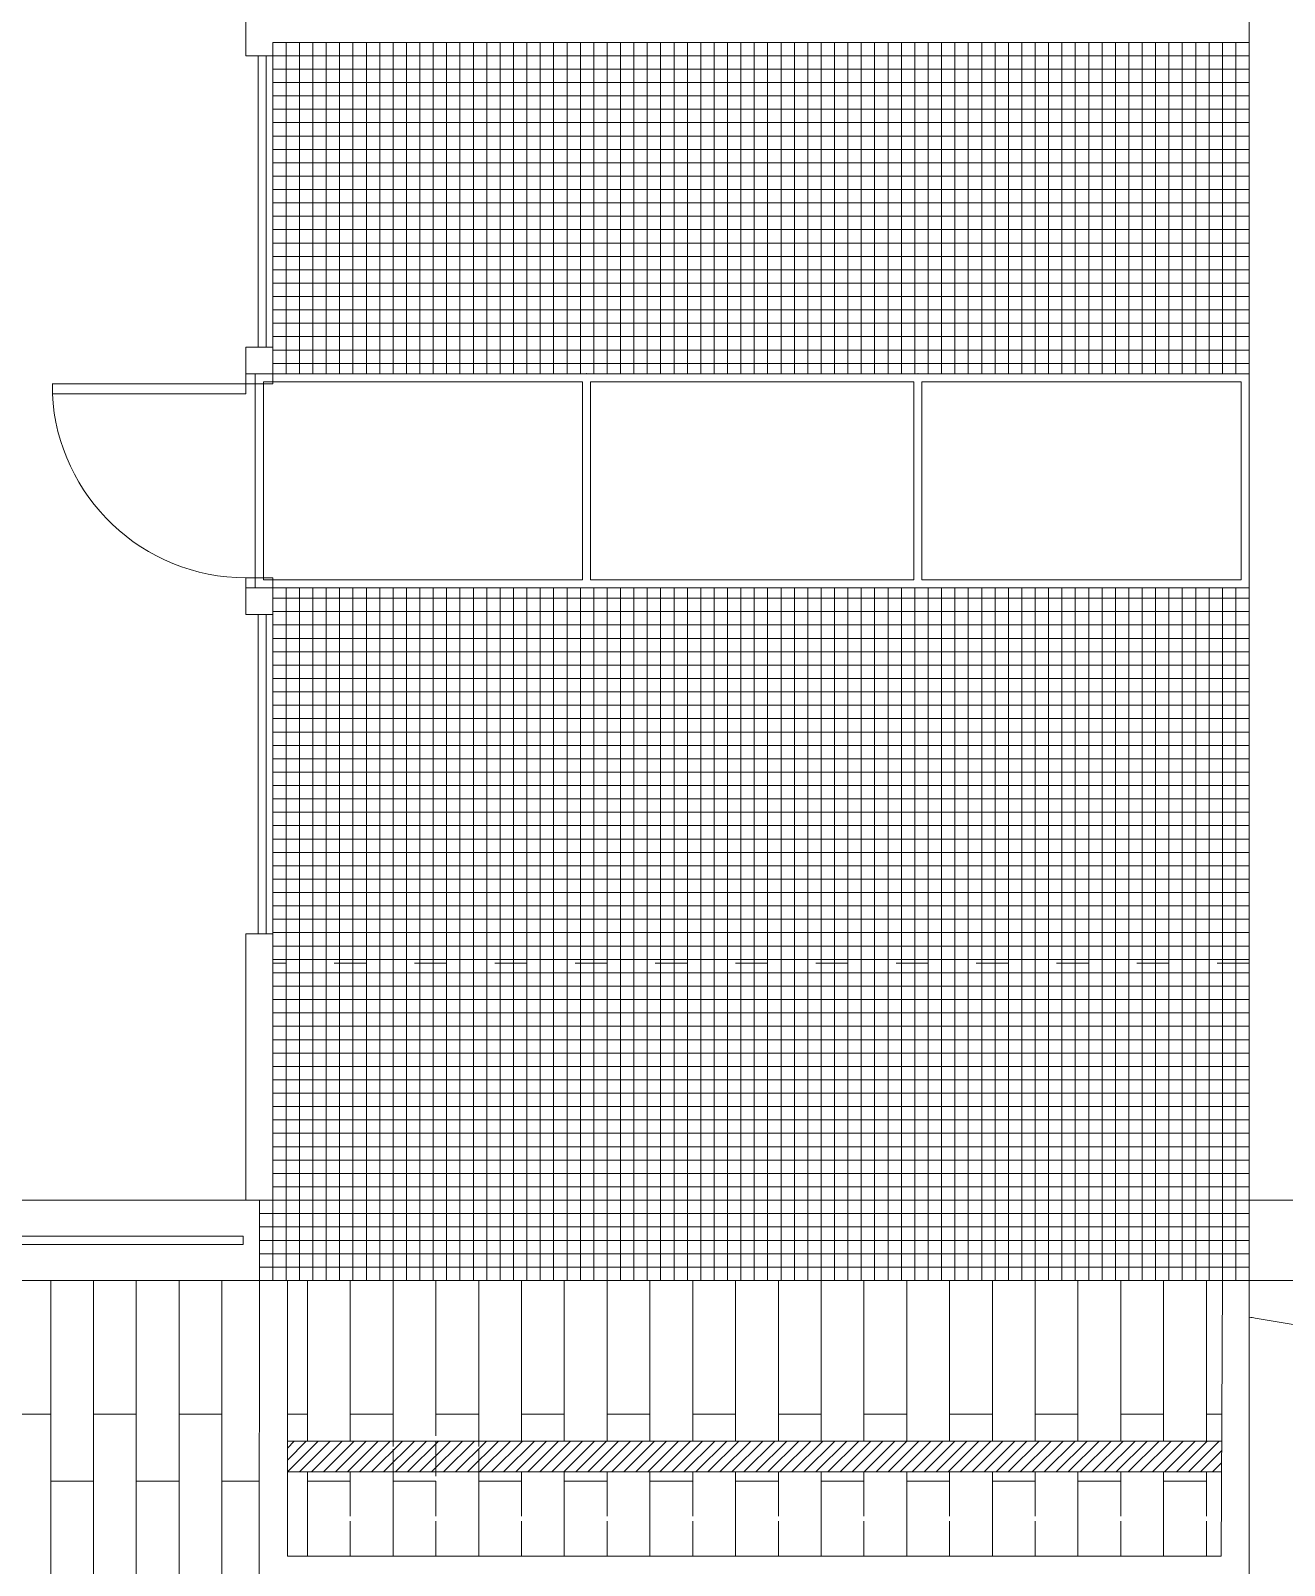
# Model space of a CAD drawing. Header units: millimetres. Extents: x 19901 to 32113, y 13732 to 21214.
# Drawn here: x 27326 to 27794, y 16736 to 17310 of the extents above; entities that cross this region are included whole.
import ezdxf

# ---------------------------------------------------------------- set-up
doc = ezdxf.new("R2010")
doc.units = ezdxf.units.MM
doc.linetypes.add('ACAD_ISO02W100', pattern=[15, 12, -3])
doc.linetypes.add('ACAD_ISO03W100', pattern=[30, 12, -18])
for name, color, linetype, lineweight in [('A-FURN', 9, 'Continuous', 13), ('curve di livello', 6, 'Continuous', 9), ('pavimentazione esterna', 51, 'Continuous', 15), ('vetro', 140, 'Continuous', 15), ('Wall', 7, 'Continuous', 20)]:
    doc.layers.add(name, color=color, linetype=linetype, lineweight=lineweight)

msp = doc.modelspace()

# ---------------------------------------------------------------- hatches: boundary and pattern name
at = {"layer": 'vetro'}
h = msp.add_hatch(dxfattribs=at)
h.set_pattern_fill('ANSI31', color=4)
h.set_pattern_definition([(45, (3024.699, -105.0974), (-2.24506403, 2.24506403), [])])
h.paths.add_polyline_path([(27770.92, 16770.97), (27770.97, 16782.49), (27421.72, 16782.49), (27421.72, 16770.97)])

# ---------------------------------------------------------------- linework, layer by layer
at = {"layer": 'A-FURN'}
for p, q in [((27416.23, 17300.72), (27416.23, 17181.45)), ((27781.23, 17300.33), (27416.23, 17300.33)), ((27421.23, 17305.33), (27421.23, 17181.45)), ((27426.23, 17305.33), (27426.23, 17181.45)), ((27431.23, 17305.33), (27431.23, 17181.45)), ((27436.23, 17305.33), (27436.23, 17181.45)), ((27441.23, 17305.33), (27441.23, 17181.45)), ((27446.23, 17305.33), (27446.23, 17181.45)), ((27451.23, 17305.33), (27451.23, 17181.45)), ((27456.23, 17305.33), (27456.23, 17181.45)), ((27461.23, 17305.33), (27461.23, 17181.45)), ((27466.23, 17305.33), (27466.23, 17181.45)), ((27471.23, 17305.33), (27471.23, 17181.45)), ((27476.23, 17305.33), (27476.23, 17181.45)), ((27481.23, 17305.33), (27481.23, 17181.45)), ((27486.23, 17305.33), (27486.23, 17181.45)), ((27491.23, 17305.33), (27491.23, 17181.45)), ((27496.23, 17305.33), (27496.23, 17181.45)), ((27501.23, 17305.33), (27501.23, 17181.45)), ((27506.23, 17305.33), (27506.23, 17181.45)), ((27511.23, 17305.33), (27511.23, 17181.45)), ((27516.23, 17305.33), (27516.23, 17181.45)), ((27521.23, 17305.33), (27521.23, 17181.45)), ((27526.23, 17305.33), (27526.23, 17181.45)), ((27531.23, 17305.33), (27531.23, 17181.45)), ((27536.23, 17305.33), (27536.23, 17181.45)), ((27541.23, 17305.33), (27541.23, 17181.45)), ((27546.23, 17305.33), (27546.23, 17181.45)), ((27551.23, 17305.33), (27551.23, 17181.45)), ((27556.23, 17305.33), (27556.23, 17181.45)), ((27561.23, 17305.33), (27561.23, 17181.45)), ((27566.23, 17305.33), (27566.23, 17181.45)), ((27571.23, 17305.33), (27571.23, 17181.45)), ((27576.23, 17305.33), (27576.23, 17181.45)), ((27581.23, 17305.33), (27581.23, 17181.45)), ((27586.23, 17305.33), (27586.23, 17181.45)), ((27591.23, 17305.33), (27591.23, 17181.45)), ((27596.23, 17305.33), (27596.23, 17181.45)), ((27601.23, 17305.33), (27601.23, 17181.45)), ((27606.23, 17305.33), (27606.23, 17181.45)), ((27611.23, 17305.33), (27611.23, 17181.45)), ((27616.23, 17305.33), (27616.23, 17181.45)), ((27621.23, 17305.33), (27621.23, 17181.45)), ((27626.23, 17305.33), (27626.23, 17181.45)), ((27631.23, 17305.33), (27631.23, 17181.45)), ((27636.23, 17305.33), (27636.23, 17181.45)), ((27641.23, 17305.33), (27641.23, 17181.45)), ((27646.23, 17305.33), (27646.23, 17181.45)), ((27651.23, 17305.33), (27651.23, 17181.45)), ((27656.23, 17305.33), (27656.23, 17181.45)), ((27661.23, 17305.33), (27661.23, 17181.45)), ((27666.23, 17305.33), (27666.23, 17181.45)), ((27671.23, 17305.33), (27671.23, 17181.45)), ((27676.23, 17305.33), (27676.23, 17181.45)), ((27681.23, 17305.33), (27681.23, 17181.45)), ((27686.23, 17305.33), (27686.23, 17181.45)), ((27691.23, 17305.33), (27691.23, 17181.45)), ((27696.23, 17305.33), (27696.23, 17181.45)), ((27701.23, 17305.33), (27701.23, 17181.45)), ((27706.23, 17305.33), (27706.23, 17181.45)), ((27711.23, 17305.33), (27711.23, 17181.45)), ((27716.23, 17305.33), (27716.23, 17181.45)), ((27721.23, 17305.33), (27721.23, 17181.45)), ((27726.23, 17305.33), (27726.23, 17181.45)), ((27731.23, 17305.33), (27731.23, 17181.45)), ((27736.23, 17305.33), (27736.23, 17181.45)), ((27741.23, 17305.33), (27741.23, 17181.45)), ((27746.23, 17305.33), (27746.23, 17181.45)), ((27751.23, 17305.33), (27751.23, 17181.45)), ((27756.23, 17305.33), (27756.23, 17181.45)), ((27761.23, 17305.33), (27761.23, 17181.45)), ((27766.23, 17305.33), (27766.23, 17181.45)), ((27771.23, 17305.33), (27771.23, 17181.45)), ((27776.23, 17305.33), (27776.23, 17181.45)), ((27781.23, 17305.33), (27781.23, 16842.56)), ((27781.23, 17305.33), (27781.23, 16842.56)), ((27781.23, 17295.33), (27416.23, 17295.33)), ((27781.23, 17290.33), (27416.23, 17290.33)), ((27781.23, 17285.33), (27416.23, 17285.33)), ((27781.23, 17280.33), (27416.23, 17280.33)), ((27781.23, 17275.33), (27416.23, 17275.33)), ((27781.23, 17270.33), (27416.23, 17270.33)), ((27781.23, 17265.33), (27416.23, 17265.33)), ((27781.23, 17260.33), (27416.23, 17260.33)), ((27781.23, 17255.33), (27416.23, 17255.33)), ((27781.23, 17250.33), (27416.23, 17250.33)), ((27781.23, 17245.33), (27416.23, 17245.33)), ((27781.23, 17240.33), (27416.23, 17240.33)), ((27781.23, 17235.33), (27416.23, 17235.33)), ((27781.23, 17230.33), (27416.23, 17230.33)), ((27781.23, 17225.33), (27416.23, 17225.33)), ((27781.23, 17220.33), (27416.23, 17220.33)), ((27781.23, 17215.33), (27416.23, 17215.33)), ((27781.23, 17210.33), (27416.23, 17210.33)), ((27781.23, 17205.33), (27416.23, 17205.33)), ((27781.23, 17200.33), (27416.23, 17200.33)), ((27781.23, 17195.33), (27416.23, 17195.33)), ((27781.23, 17190.33), (27416.23, 17190.33)), ((27781.23, 17185.33), (27416.23, 17185.33)), ((27416.23, 17101.45), (27416.23, 16972.17)), ((27421.23, 17101.45), (27421.23, 16842.56)), ((27426.23, 17101.45), (27426.23, 16842.56)), ((27431.23, 17101.45), (27431.23, 16842.56)), ((27436.23, 17101.45), (27436.23, 16842.56)), ((27441.23, 17101.45), (27441.23, 16842.56)), ((27446.23, 17101.45), (27446.23, 16842.56)), ((27451.23, 17101.45), (27451.23, 16842.56)), ((27456.23, 17101.45), (27456.23, 16842.56)), ((27461.23, 17101.45), (27461.23, 16842.56)), ((27466.23, 17101.45), (27466.23, 16842.56)), ((27471.23, 17101.45), (27471.23, 16842.56)), ((27476.23, 17101.45), (27476.23, 16842.56)), ((27481.23, 17101.45), (27481.23, 16842.56)), ((27486.23, 17101.45), (27486.23, 16842.56)), ((27491.23, 17101.45), (27491.23, 16842.56)), ((27496.23, 17101.45), (27496.23, 16842.56)), ((27501.23, 17101.45), (27501.23, 16842.56)), ((27506.23, 17101.45), (27506.23, 16842.56)), ((27511.23, 17101.45), (27511.23, 16842.56)), ((27516.23, 17101.45), (27516.23, 16842.56)), ((27521.23, 17101.45), (27521.23, 16842.56)), ((27526.23, 17101.45), (27526.23, 16842.56)), ((27531.23, 17101.45), (27531.23, 16842.56)), ((27536.23, 17101.45), (27536.23, 16842.56)), ((27541.23, 17101.45), (27541.23, 16842.56)), ((27546.23, 17101.45), (27546.23, 16842.56)), ((27551.23, 17101.45), (27551.23, 16842.56)), ((27556.23, 17101.45), (27556.23, 16842.56)), ((27561.23, 17101.45), (27561.23, 16842.56)), ((27566.23, 17101.45), (27566.23, 16842.56)), ((27571.23, 17101.45), (27571.23, 16842.56)), ((27576.23, 17101.45), (27576.23, 16842.56)), ((27581.23, 17101.45), (27581.23, 16842.56)), ((27586.23, 17101.45), (27586.23, 16842.56)), ((27591.23, 17101.45), (27591.23, 16842.56)), ((27596.23, 17101.45), (27596.23, 16842.56)), ((27601.23, 17101.45), (27601.23, 16842.56)), ((27606.23, 17101.45), (27606.23, 16842.56)), ((27611.23, 17101.45), (27611.23, 16842.56)), ((27616.23, 17101.45), (27616.23, 16842.56)), ((27621.23, 17101.45), (27621.23, 16842.56)), ((27626.23, 17101.45), (27626.23, 16842.56)), ((27631.23, 17101.45), (27631.23, 16842.56)), ((27636.23, 17101.45), (27636.23, 16842.56)), ((27641.23, 17101.45), (27641.23, 16842.56)), ((27646.23, 17101.45), (27646.23, 16842.56)), ((27651.23, 17101.45), (27651.23, 16842.56)), ((27656.23, 17101.45), (27656.23, 16842.56)), ((27661.23, 17101.45), (27661.23, 16842.56)), ((27666.23, 17101.45), (27666.23, 16842.56)), ((27671.23, 17101.45), (27671.23, 16842.56)), ((27676.23, 17101.45), (27676.23, 16842.56)), ((27681.23, 17101.45), (27681.23, 16842.56)), ((27686.23, 17101.45), (27686.23, 16842.56)), ((27691.23, 17101.45), (27691.23, 16842.56)), ((27696.23, 17101.45), (27696.23, 16842.56)), ((27701.23, 17101.45), (27701.23, 16842.56)), ((27706.23, 17101.45), (27706.23, 16842.56)), ((27711.23, 17101.45), (27711.23, 16842.56)), ((27716.23, 17101.45), (27716.23, 16842.56)), ((27721.23, 17101.45), (27721.23, 16842.56)), ((27726.23, 17101.45), (27726.23, 16842.56)), ((27731.23, 17101.45), (27731.23, 16842.56)), ((27736.23, 17101.45), (27736.23, 16842.56)), ((27741.23, 17101.45), (27741.23, 16842.56)), ((27746.23, 17101.45), (27746.23, 16842.56)), ((27751.23, 17101.45), (27751.23, 16842.56)), ((27756.23, 17101.45), (27756.23, 16842.56)), ((27761.23, 17101.45), (27761.23, 16842.56)), ((27766.23, 17101.45), (27766.23, 16842.56)), ((27771.23, 17101.45), (27771.23, 16842.56)), ((27776.23, 17101.45), (27776.23, 16842.56)), ((27781.23, 17097.56), (27416.23, 17097.56)), ((27781.23, 17092.56), (27416.23, 17092.56)), ((27781.23, 17087.56), (27416.23, 17087.56)), ((27781.23, 17082.56), (27416.23, 17082.56)), ((27781.23, 17077.56), (27416.23, 17077.56)), ((27781.23, 17072.56), (27416.23, 17072.56)), ((27781.23, 17067.56), (27416.23, 17067.56)), ((27781.23, 17062.56), (27416.23, 17062.56)), ((27781.23, 17057.56), (27416.23, 17057.56)), ((27781.23, 17052.56), (27416.23, 17052.56)), ((27781.23, 17047.56), (27416.23, 17047.56)), ((27781.23, 17042.56), (27416.23, 17042.56)), ((27781.23, 17037.56), (27416.23, 17037.56)), ((27781.23, 17032.56), (27416.23, 17032.56)), ((27781.23, 17027.56), (27416.23, 17027.56)), ((27781.23, 17022.56), (27416.23, 17022.56)), ((27781.23, 17017.56), (27416.23, 17017.56)), ((27781.23, 17012.56), (27416.23, 17012.56)), ((27781.23, 17007.56), (27416.23, 17007.56)), ((27781.23, 17002.56), (27416.23, 17002.56)), ((27781.23, 16997.56), (27416.23, 16997.56)), ((27781.23, 16992.56), (27416.23, 16992.56)), ((27781.23, 16987.56), (27416.23, 16987.56)), ((27781.23, 16982.56), (27416.23, 16982.56)), ((27781.23, 16977.56), (27416.23, 16977.56)), ((27781.23, 16972.56), (27416.23, 16972.56)), ((27416.23, 16967.56), (27416.23, 16842.56)), ((27781.23, 16967.56), (27416.23, 16967.56)), ((27781.23, 16967.56), (27416.23, 16967.56)), ((27416.23, 16962.56), (27781.23, 16962.56)), ((27416.23, 16957.56), (27781.23, 16957.56)), ((27416.23, 16952.56), (27781.23, 16952.56)), ((27416.23, 16947.56), (27781.23, 16947.56)), ((27416.23, 16942.56), (27781.23, 16942.56)), ((27416.23, 16937.56), (27781.23, 16937.56)), ((27416.23, 16932.56), (27781.23, 16932.56)), ((27416.23, 16927.56), (27781.23, 16927.56)), ((27416.23, 16922.56), (27781.23, 16922.56)), ((27416.23, 16917.56), (27781.23, 16917.56)), ((27416.23, 16912.56), (27781.23, 16912.56)), ((27416.23, 16907.56), (27781.23, 16907.56)), ((27416.23, 16902.56), (27781.23, 16902.56)), ((27416.23, 16897.56), (27781.23, 16897.56)), ((27416.23, 16892.56), (27781.23, 16892.56)), ((27416.23, 16887.56), (27781.23, 16887.56)), ((27416.23, 16882.56), (27781.23, 16882.56)), ((27416.23, 16877.56), (27781.23, 16877.56)), ((27416.23, 16872.56), (27781.23, 16872.56)), ((27411.23, 16867.56), (27781.23, 16867.56)), ((27411.23, 16862.56), (27781.23, 16862.56)), ((27411.23, 16857.56), (27781.23, 16857.56)), ((27411.23, 16852.56), (27781.23, 16852.56)), ((27411.23, 16847.56), (27781.23, 16847.56)), ((27411.23, 16842.56), (27781.23, 16842.56))]:
    msp.add_line(p, q, dxfattribs=at)
at = {"layer": 'curve di livello'}
msp.add_open_spline([(27781.23, 16828.86), (27781.99, 16828.73), (27973.4, 16795.2), (28170.5, 16788.56), (28357.68, 16828.46)], degree=3, knots=[1440.619799, 1440.619799, 1440.619799, 1440.619799, 1442.919983, 2017.077223, 2017.077223, 2017.077223, 2017.077223], dxfattribs=at)
at = {"layer": 'pavimentazione esterna'}
for p, q in [((27317.23, 16842.56), (27333.23, 16842.56)), ((27333.23, 16842.56), (27349.23, 16842.56)), ((27333.23, 16767.56), (27333.23, 16842.56)), ((27349.23, 16842.56), (27365.23, 16842.56)), ((27349.23, 16842.56), (27349.23, 16767.56)), ((27365.23, 16842.56), (27381.23, 16842.56)), ((27365.23, 16767.56), (27365.23, 16842.56)), ((27381.23, 16842.56), (27397.23, 16842.56)), ((27381.23, 16842.56), (27381.23, 16767.56)), ((27397.23, 16842.56), (27413.23, 16842.56)), ((27397.23, 16767.56), (27397.23, 16842.56)), ((27413.23, 16842.56), (27429.23, 16842.56)), ((27429.23, 16842.56), (27445.23, 16842.56)), ((27445.23, 16842.56), (27461.23, 16842.56)), ((27461.23, 16842.56), (27477.23, 16842.56)), ((27477.23, 16842.56), (27493.23, 16842.56)), ((27493.23, 16842.56), (27509.23, 16842.56)), ((27509.23, 16842.56), (27525.23, 16842.56)), ((27525.23, 16842.56), (27541.23, 16842.56)), ((27541.23, 16842.56), (27557.23, 16842.56)), ((27557.23, 16842.56), (27573.23, 16842.56)), ((27573.23, 16842.56), (27589.23, 16842.56)), ((27589.23, 16842.56), (27605.23, 16842.56)), ((27605.23, 16842.56), (27621.23, 16842.56)), ((27621.23, 16842.56), (27637.23, 16842.56)), ((27637.23, 16842.56), (27653.23, 16842.56)), ((27653.23, 16842.56), (27669.23, 16842.56)), ((27669.23, 16842.56), (27685.23, 16842.56)), ((27685.23, 16842.56), (27701.23, 16842.56)), ((27701.23, 16842.56), (27717.23, 16842.56)), ((27717.23, 16842.56), (27733.23, 16842.56)), ((27733.23, 16842.56), (27749.23, 16842.56)), ((27749.23, 16842.56), (27765.23, 16842.56)), ((27765.23, 16842.56), (27781.23, 16842.56)), ((27349.23, 16792.56), (27365.23, 16792.56)), ((27349.23, 16717.56), (27349.23, 16792.56)), ((27365.23, 16792.56), (27365.23, 16717.56)), ((27381.23, 16792.56), (27397.23, 16792.56)), ((27381.23, 16717.56), (27381.23, 16792.56)), ((27397.23, 16792.56), (27397.23, 16717.56)), ((27333.23, 16767.56), (27349.23, 16767.56)), ((27333.23, 16692.56), (27333.23, 16767.56)), ((27349.23, 16767.56), (27333.23, 16767.56)), ((27349.23, 16767.56), (27349.23, 16692.56)), ((27365.23, 16767.56), (27381.23, 16767.56)), ((27365.23, 16692.56), (27365.23, 16767.56)), ((27381.23, 16767.56), (27365.23, 16767.56)), ((27381.23, 16767.56), (27381.23, 16692.56)), ((27397.23, 16767.56), (27411.22, 16767.56)), ((27397.23, 16692.56), (27397.23, 16767.56)), ((27411.22, 16767.56), (27397.23, 16767.56))]:
    msp.add_line(p, q, dxfattribs=at)
at = {"layer": 'pavimentazione esterna', "linetype": 'ACAD_ISO02W100'}
for p, q in [((27429.23, 16842.56), (27429.23, 16792.56)), ((27429.23, 16782.49), (27429.23, 16842.56)), ((27445.23, 16792.56), (27445.23, 16842.56)), ((27445.23, 16842.56), (27445.23, 16782.49)), ((27461.23, 16842.56), (27461.23, 16792.56)), ((27461.23, 16767.56), (27461.23, 16842.56)), ((27477.23, 16792.56), (27477.23, 16842.56)), ((27477.23, 16842.56), (27477.23, 16767.56)), ((27493.23, 16842.56), (27493.23, 16792.56)), ((27493.23, 16767.56), (27493.23, 16842.56)), ((27509.23, 16792.56), (27509.23, 16842.56)), ((27509.23, 16842.56), (27509.23, 16782.49)), ((27525.23, 16842.56), (27525.23, 16792.56)), ((27525.23, 16782.49), (27525.23, 16842.56)), ((27541.23, 16792.56), (27541.23, 16842.56)), ((27541.23, 16842.56), (27541.23, 16782.49)), ((27557.23, 16842.56), (27557.23, 16792.56)), ((27557.23, 16782.49), (27557.23, 16842.56)), ((27573.23, 16792.56), (27573.23, 16842.56)), ((27573.23, 16842.56), (27573.23, 16782.49)), ((27589.23, 16842.56), (27589.23, 16792.56)), ((27589.23, 16782.49), (27589.23, 16842.56)), ((27605.23, 16792.56), (27605.23, 16842.56)), ((27605.23, 16842.56), (27605.23, 16782.49)), ((27621.23, 16842.56), (27621.23, 16792.56)), ((27621.23, 16782.49), (27621.23, 16842.56)), ((27637.23, 16792.56), (27637.23, 16842.56)), ((27637.23, 16842.56), (27637.23, 16782.49)), ((27653.23, 16842.56), (27653.23, 16792.56)), ((27653.23, 16782.49), (27653.23, 16842.56)), ((27669.23, 16792.56), (27669.23, 16842.56)), ((27669.23, 16842.56), (27669.23, 16782.49)), ((27685.23, 16842.56), (27685.23, 16792.56)), ((27685.23, 16782.49), (27685.23, 16842.56)), ((27701.23, 16792.56), (27701.23, 16842.56)), ((27701.23, 16842.56), (27701.23, 16782.49)), ((27717.23, 16842.56), (27717.23, 16792.56)), ((27717.23, 16782.49), (27717.23, 16842.56)), ((27733.23, 16792.56), (27733.23, 16842.56)), ((27733.23, 16842.56), (27733.23, 16782.49)), ((27749.23, 16842.56), (27749.23, 16792.56)), ((27749.23, 16782.49), (27749.23, 16842.56)), ((27765.23, 16792.56), (27765.23, 16842.56)), ((27765.23, 16842.56), (27765.23, 16782.49)), ((27429.23, 16792.56), (27421.72, 16792.56)), ((27429.23, 16792.56), (27429.23, 16782.49)), ((27461.23, 16792.56), (27445.23, 16792.56)), ((27445.23, 16792.56), (27461.23, 16792.56)), ((27445.23, 16782.49), (27445.23, 16792.56)), ((27461.23, 16792.56), (27461.23, 16739.47)), ((27493.23, 16792.56), (27477.23, 16792.56)), ((27477.23, 16792.56), (27493.23, 16792.56)), ((27477.23, 16739.47), (27477.23, 16792.56)), ((27493.23, 16792.56), (27493.23, 16739.47)), ((27525.23, 16792.56), (27509.23, 16792.56)), ((27509.23, 16792.56), (27525.23, 16792.56)), ((27509.23, 16782.49), (27509.23, 16792.56)), ((27525.23, 16792.56), (27525.23, 16782.49)), ((27557.23, 16792.56), (27541.23, 16792.56)), ((27541.23, 16792.56), (27557.23, 16792.56)), ((27541.23, 16782.49), (27541.23, 16792.56)), ((27557.23, 16792.56), (27557.23, 16782.49)), ((27589.23, 16792.56), (27573.23, 16792.56)), ((27573.23, 16792.56), (27589.23, 16792.56)), ((27573.23, 16782.49), (27573.23, 16792.56)), ((27589.23, 16792.56), (27589.23, 16782.49)), ((27621.23, 16792.56), (27605.23, 16792.56)), ((27605.23, 16792.56), (27621.23, 16792.56)), ((27605.23, 16782.49), (27605.23, 16792.56)), ((27621.23, 16792.56), (27621.23, 16782.49)), ((27653.23, 16792.56), (27637.23, 16792.56)), ((27637.23, 16792.56), (27653.23, 16792.56)), ((27637.23, 16782.49), (27637.23, 16792.56)), ((27653.23, 16792.56), (27653.23, 16782.49)), ((27685.23, 16792.56), (27669.23, 16792.56)), ((27669.23, 16792.56), (27685.23, 16792.56)), ((27669.23, 16782.49), (27669.23, 16792.56)), ((27685.23, 16792.56), (27685.23, 16782.49)), ((27717.23, 16792.56), (27701.23, 16792.56)), ((27701.23, 16792.56), (27717.23, 16792.56)), ((27701.23, 16782.49), (27701.23, 16792.56)), ((27717.23, 16792.56), (27717.23, 16782.49)), ((27749.23, 16792.56), (27733.23, 16792.56)), ((27733.23, 16792.56), (27749.23, 16792.56)), ((27733.23, 16782.49), (27733.23, 16792.56)), ((27749.23, 16792.56), (27749.23, 16782.49)), ((27771.01, 16792.56), (27765.23, 16792.56)), ((27765.23, 16792.56), (27771.01, 16792.56)), ((27765.23, 16782.49), (27765.23, 16792.56)), ((27429.23, 16767.56), (27429.23, 16770.97)), ((27429.23, 16770.97), (27429.23, 16739.47)), ((27429.23, 16767.56), (27445.23, 16767.56)), ((27445.23, 16767.56), (27429.23, 16767.56)), ((27429.23, 16739.47), (27429.23, 16767.56)), ((27445.23, 16739.47), (27445.23, 16770.97)), ((27445.23, 16770.97), (27445.23, 16767.56)), ((27445.23, 16767.56), (27445.23, 16739.47)), ((27461.23, 16767.56), (27477.23, 16767.56)), ((27477.23, 16767.56), (27461.23, 16767.56)), ((27461.23, 16739.47), (27461.23, 16767.56)), ((27477.23, 16767.56), (27477.23, 16739.47)), ((27493.23, 16767.56), (27509.23, 16767.56)), ((27509.23, 16767.56), (27493.23, 16767.56)), ((27493.23, 16739.47), (27493.23, 16767.56)), ((27509.23, 16739.47), (27509.23, 16770.97)), ((27509.23, 16770.97), (27509.23, 16767.56)), ((27509.23, 16767.56), (27509.23, 16739.47)), ((27525.23, 16767.56), (27525.23, 16770.97)), ((27525.23, 16770.97), (27525.23, 16739.47)), ((27525.23, 16767.56), (27541.23, 16767.56)), ((27541.23, 16767.56), (27525.23, 16767.56)), ((27525.23, 16739.47), (27525.23, 16767.56)), ((27541.23, 16739.47), (27541.23, 16770.97)), ((27541.23, 16770.97), (27541.23, 16767.56)), ((27541.23, 16767.56), (27541.23, 16739.47)), ((27557.23, 16767.56), (27557.23, 16770.98)), ((27557.23, 16770.98), (27557.23, 16739.47)), ((27557.23, 16767.56), (27573.23, 16767.56)), ((27573.23, 16767.56), (27557.23, 16767.56)), ((27557.23, 16739.47), (27557.23, 16767.56)), ((27573.23, 16739.47), (27573.23, 16770.98)), ((27573.23, 16770.98), (27573.23, 16767.56)), ((27573.23, 16767.56), (27573.23, 16739.47)), ((27589.23, 16767.56), (27589.23, 16770.98)), ((27589.23, 16770.98), (27589.23, 16739.47)), ((27589.23, 16767.56), (27605.23, 16767.56)), ((27605.23, 16767.56), (27589.23, 16767.56)), ((27589.23, 16739.47), (27589.23, 16767.56)), ((27605.23, 16739.47), (27605.23, 16770.98)), ((27605.23, 16770.98), (27605.23, 16767.56)), ((27605.23, 16767.56), (27605.23, 16739.47)), ((27621.23, 16767.56), (27621.23, 16770.98)), ((27621.23, 16770.98), (27621.23, 16739.47)), ((27621.23, 16767.56), (27637.23, 16767.56)), ((27637.23, 16767.56), (27621.23, 16767.56)), ((27621.23, 16739.47), (27621.23, 16767.56)), ((27637.23, 16739.47), (27637.23, 16770.98)), ((27637.23, 16770.98), (27637.23, 16767.56)), ((27637.23, 16767.56), (27637.23, 16739.47)), ((27653.23, 16767.56), (27653.23, 16770.98)), ((27653.23, 16770.98), (27653.23, 16739.47)), ((27653.23, 16767.56), (27669.23, 16767.56)), ((27669.23, 16767.56), (27653.23, 16767.56)), ((27653.23, 16739.47), (27653.23, 16767.56)), ((27669.23, 16739.47), (27669.23, 16770.98)), ((27669.23, 16770.98), (27669.23, 16767.56)), ((27669.23, 16767.56), (27669.23, 16739.47)), ((27685.23, 16767.56), (27685.23, 16770.98)), ((27685.23, 16770.98), (27685.23, 16739.47)), ((27685.23, 16767.56), (27701.23, 16767.56)), ((27701.23, 16767.56), (27685.23, 16767.56)), ((27685.23, 16739.47), (27685.23, 16767.56)), ((27701.23, 16739.47), (27701.23, 16770.98)), ((27701.23, 16770.98), (27701.23, 16767.56)), ((27701.23, 16767.56), (27701.23, 16739.47)), ((27717.23, 16767.56), (27717.23, 16770.98)), ((27717.23, 16770.98), (27717.23, 16739.47)), ((27717.23, 16767.56), (27733.23, 16767.56)), ((27733.23, 16767.56), (27717.23, 16767.56)), ((27717.23, 16739.47), (27717.23, 16767.56)), ((27733.23, 16739.47), (27733.23, 16770.98)), ((27733.23, 16770.98), (27733.23, 16767.56)), ((27733.23, 16767.56), (27733.23, 16739.47)), ((27749.23, 16767.56), (27749.23, 16770.98)), ((27749.23, 16770.98), (27749.23, 16739.47)), ((27749.23, 16767.56), (27765.23, 16767.56)), ((27765.23, 16767.56), (27749.23, 16767.56)), ((27749.23, 16739.47), (27749.23, 16767.56)), ((27765.23, 16739.47), (27765.23, 16770.98)), ((27765.23, 16770.98), (27765.23, 16767.56)), ((27765.23, 16767.56), (27765.23, 16739.47))]:
    msp.add_line(p, q, dxfattribs=at)
at = {"layer": 'pavimentazione esterna'}
msp.add_lwpolyline([(27317.23, 16792.56), (27333.23, 16792.56), (27333.23, 16717.56), (27317.23, 16717.56), (27317.23, 16792.56)], dxfattribs=at)
at = {"layer": 'vetro'}
for p, q in [((27410.73, 17300.33), (27410.73, 17191.45)), ((27413.73, 17300.33), (27413.73, 17191.45)), ((27409.73, 17181.45), (27781.23, 17181.45)), ((27409.73, 17101.45), (27409.73, 17181.45)), ((27416.23, 17181.45), (27416.23, 17177.68)), ((27781.23, 17181.45), (27781.23, 17101.45)), ((27406.23, 17177.68), (27333.76, 17177.68)), ((27406.23, 17173.92), (27333.76, 17173.92)), ((27412.73, 17178.45), (27532.06, 17178.45)), ((27412.73, 17104.45), (27412.73, 17178.45)), ((27532.06, 17104.45), (27532.06, 17178.45)), ((27535.06, 17104.45), (27535.06, 17178.45)), ((27535.06, 17178.45), (27655.9, 17178.45)), ((27655.9, 17178.45), (27655.9, 17104.45)), ((27658.9, 17178.45), (27658.9, 17104.45)), ((27658.9, 17178.45), (27778.23, 17178.45)), ((27778.23, 17178.45), (27778.23, 17104.45)), ((27406.23, 17101.45), (27406.23, 17105.21)), ((27406.23, 17105.21), (27416.23, 17105.21)), ((27416.23, 17105.21), (27416.23, 17101.45)), ((27781.23, 17101.45), (27409.73, 17101.45)), ((27532.06, 17104.45), (27412.73, 17104.45)), ((27655.9, 17104.45), (27535.06, 17104.45)), ((27778.23, 17104.45), (27658.9, 17104.45)), ((27410.73, 17091.45), (27410.73, 16972.17)), ((27413.73, 17091.45), (27413.73, 16972.17)), ((27781.23, 16967.56), (27781.23, 16961.16)), ((26997.73, 16859.06), (27405.21, 16859.06)), ((27405.21, 16859.06), (27405.21, 16856.06)), ((27405.21, 16856.06), (26994.73, 16856.06)), ((27411.23, 16842.56), (27411.23, 16848.96)), ((27411.21, 16728.89), (27411.23, 16842.56)), ((27781.23, 16842.56), (27411.23, 16842.56)), ((27411.23, 16842.56), (27421.73, 16842.56)), ((27421.73, 16842.56), (27421.71, 16739.47)), ((27770.78, 16739.47), (27771.23, 16842.56)), ((27781.23, 16842.56), (27781.23, 16728.89)), ((27421.72, 16782.49), (27770.97, 16782.49)), ((27770.92, 16770.98), (27421.72, 16770.97)), ((27411.21, 16728.97), (27411.21, 16739.47)), ((27421.71, 16739.47), (27770.78, 16739.47))]:
    msp.add_line(p, q, dxfattribs=at)
at = {"layer": 'vetro', "linetype": 'ACAD_ISO03W100'}
for p, q in [((27406.23, 17181.45), (27406.23, 17177.68)), ((27333.86, 17173.92), (27333.86, 17177.68)), ((27406.23, 17177.68), (27406.23, 17173.92)), ((27406.23, 17177.68), (27416.23, 17177.68)), ((27781.23, 16967.56), (27416.23, 16967.56)), ((27781.23, 16961.16), (27416.23, 16961.16))]:
    msp.add_line(p, q, dxfattribs=at)
at = {"layer": 'vetro', "ltscale": 0.25}
msp.add_arc((27406.23, 17177.68), 72.47, 182.97774, 270, dxfattribs=at)
at = {"layer": 'vetro'}
for p in [(27533.56, 17181.45), (27533.56, 17181.45), (27657.4, 17181.45), (27657.4, 17181.45)]:
    msp.add_point(p, dxfattribs=at)
at = {"layer": 'Wall'}
for p, q in [((27406.23, 17300.33), (27406.23, 17422.06)), ((27781.23, 17315.33), (27781.23, 16872.56)), ((27416.23, 17300.33), (27406.23, 17300.33)), ((27416.23, 17305.33), (27781.23, 17305.33)), ((27416.23, 17300.33), (27416.23, 17305.33)), ((27781.23, 16842.56), (27781.23, 17305.33)), ((27406.23, 17191.45), (27406.23, 17181.45)), ((27406.23, 17191.45), (27416.23, 17191.45)), ((27416.23, 17191.45), (27416.23, 17181.45)), ((27406.23, 17181.45), (27416.23, 17181.45)), ((27406.23, 17101.45), (27406.23, 17091.45)), ((27406.23, 17101.45), (27416.23, 17101.45)), ((27416.23, 17101.45), (27416.23, 17091.45)), ((27406.23, 17091.45), (27416.23, 17091.45)), ((27416.23, 16972.17), (27406.23, 16972.17)), ((27406.23, 16972.17), (27406.23, 16872.56)), ((27416.23, 16972.17), (27416.23, 16872.56)), ((27416.23, 16962.56), (27416.23, 16967.56)), ((27416.23, 16872.56), (27011.23, 16872.56)), ((27411.23, 16872.56), (27411.23, 16842.56)), ((28004.88, 16872.56), (27781.23, 16872.56)), ((27411.23, 16842.56), (26981.23, 16842.56)), ((28004.88, 16842.56), (27781.23, 16842.56))]:
    msp.add_line(p, q, dxfattribs=at)

doc.saveas('drawing.dxf')
